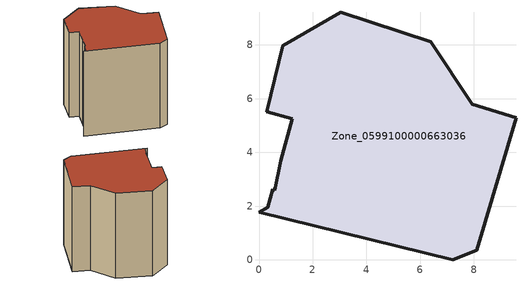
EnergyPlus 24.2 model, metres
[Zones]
Zone_0599100000663036
 floor ground (C_G): 0.58,2.6 0.81,3.69 1.24,5.26 0.28,5.52 0.88,7.96 3.03,9.22 6.38,8.12 7.93,5.8 9.56,5.29 8.1,0.35 7.2,0 0,1.77 0.33,1.95 0.52,2.63 z0
 wall outside (C_F): 7.2,0 8.1,0.35 9.56,5.29 7.93,5.8 6.38,8.12 3.03,9.22 0.88,7.96 0.28,5.52 1.24,5.26 0.81,3.69 0.58,2.6 0.52,2.63 0.33,1.95 0,1.77 7.2,0 z0:9.3
 roof outside (C_R): 0.81,3.69 0.58,2.6 0.52,2.63 0.33,1.95 0,1.77 7.2,0 8.1,0.35 9.56,5.29 7.93,5.8 6.38,8.12 3.03,9.22 0.88,7.96 0.28,5.52 1.24,5.26 z9.3
[BUILDING]
Pand.0599100000663036: North Axis=0; Terrain=City; Loads Convergence Tolerance Value=0.04; Temperature Convergence Tolerance Value=0.4; Solar Distribution=FullExterior; Maximum Number of Warmup Days=25; Minimum Number of Warmup Days=1
[Site:Location]
Rotterdam.The.Hague.AP_ZH_NLD Design_Conditions: Latitude=51.96; Longitude=4.45; Time Zone=1; Elevation=-4.5
[SITE:GROUNDTEMPERATURE:BUILDINGSURFACE]
18, 18, 18, 18, 18, 18, 18, 18, 18, 18, 18, 18
[MATERIAL] Thermal Absorptance=0.9; Solar Absorptance=0.7; Visible Absorptance=0.7
Name | Roughness | Thickness | Conductivity | Density | Specific Heat
G.TC.1946 | MediumSmooth | 0.15 | 1 | 540 | 1210
F.TC.1946 | Rough | 0.3 | 0.857143 | 1920 | 840
R.TC.1946 | MediumRough | 0.2 | 0.909091 | 1500 | 1000
[CONSTRUCTION]
C_G: G.TC.1946
C_F: F.TC.1946
C_R: R.TC.1946
[ZONE]
Zone_0599100000663036: Type=1; Multiplier=1; Ceiling Height=Autocalculate; Volume=Autocalculate; Floor Area=autocalculate; Part of Total Floor Area=Yes
[ZONEINFILTRATION:DESIGNFLOWRATE]
Infil_Zone_0599100000663036: Zone or ZoneList or Space or SpaceList=Zone_0599100000663036; Schedule=AlwaysOn; Design Flow Rate Calculation Method=Flow/Area; Flow Rate per Floor Area=0.003; Constant Term Coefficient=1; Temperature Term Coefficient=0; Velocity Term Coefficient=0; Velocity Squared Term Coefficient=0
[HVACTEMPLATE:ZONE:IDEALLOADSAIRSYSTEM]
Zone_0599100000663036: Maximum Heating Supply Air Temperature=50; Minimum Cooling Supply Air Temperature=13; Maximum Heating Supply Air Humidity Ratio=0.0156; Minimum Cooling Supply Air Humidity Ratio=0.0077; Heating Limit=NoLimit; Cooling Limit=NoLimit; Dehumidification Control Type=ConstantSensibleHeatRatio; Cooling Sensible Heat Ratio=0.7; Dehumidification Setpoint=60; Humidification Control Type=None; Humidification Setpoint=30; Outdoor Air Method=None; Outdoor Air Flow Rate per Person=0.00944; Outdoor Air Flow Rate per Zone Floor Area=0; Outdoor Air Flow Rate per Zone=0; Demand Controlled Ventilation Type=None; Outdoor Air Economizer Type=NoEconomizer; Heat Recovery Type=None; Sensible Heat Recovery Effectiveness=0.7; Latent Heat Recovery Effectiveness=0.65
[ZONECONTROL:THERMOSTAT]
ThermostatControl_Zone_0599100000663036: Zone or ZoneList=Zone_0599100000663036; Control Type Schedule=DualSetpointControlType; Control 1=Thermostat_Zone_0599100000663036; Temperature Difference Between Cutout And Setpoint=0
[THERMOSTATSETPOINT:DUALSETPOINT]
Thermostat_Zone_0599100000663036: Heating Setpoint Temperature Schedule=HeatingSetpoint_Zone_0599100000663036; Cooling Setpoint Temperature Schedule=CoolingSetpoint_Zone_0599100000663036
[SCHEDULE:COMPACT]
HeatingSetpoint_Zone_0599100000663036: Through: 12/31, For: AllDays, Until: 24:00, 21
CoolingSetpoint_Zone_0599100000663036: Through: 12/31, For: AllDays, Until: 24:00, 24
DualSetpointControlType: Through: 12/31, For: AllDays, Until: 24:00, 4
AlwaysOn: Through: 12/31, For: AllDays, Until: 24:00, 1
